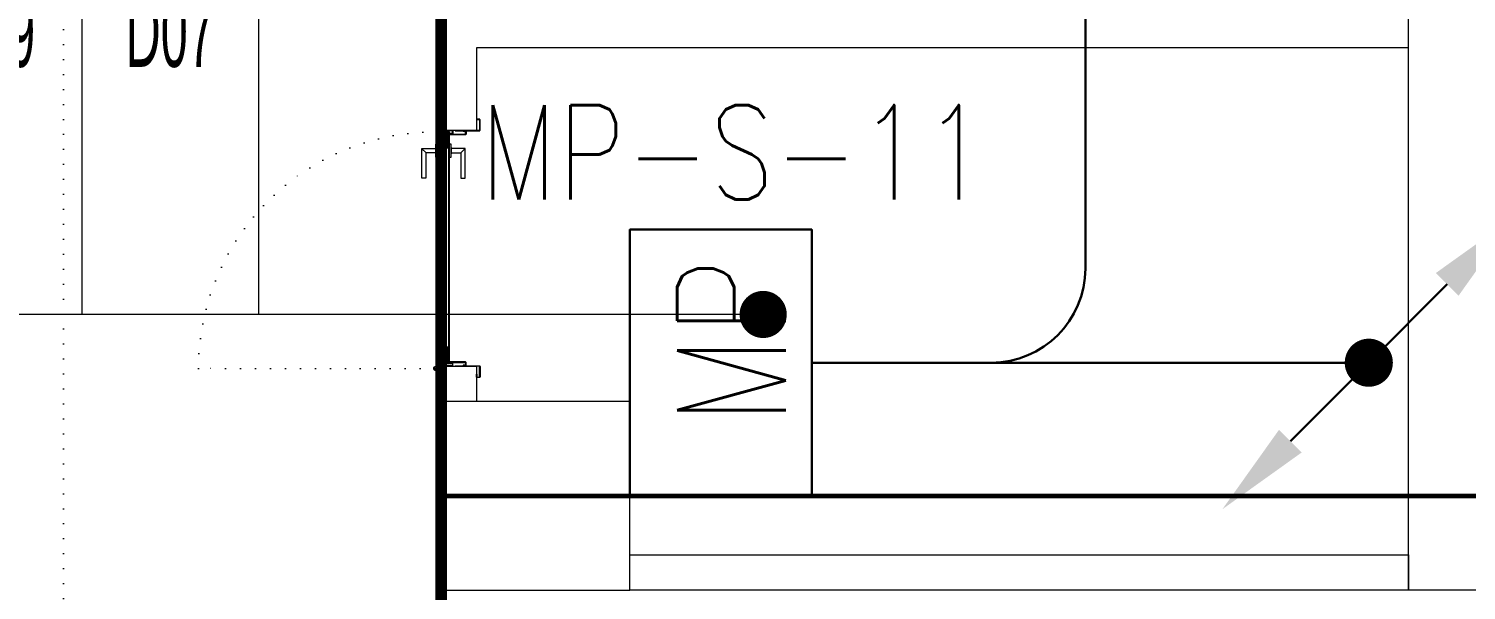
# Model space of a CAD drawing. Header units: metres. Extents: x -19121 to 152404, y -12107 to 46241.
# Drawn here: x 61885 to 62495, y 2400 to 2638 of the extents above; entities that cross this region are included whole.
import ezdxf
from ezdxf.enums import TextEntityAlignment as Align

# ---------------------------------------------------------------- set-up
doc = ezdxf.new("R2010")
doc.units = ezdxf.units.M
doc.header["$LTSCALE"] = 50
doc.header["$MEASUREMENT"] = 0
doc.linetypes.add('DOT2', pattern=[0.125, 0, -0.125])
doc.linetypes.add('HIDDEN', pattern=[0.375, 0.25, -0.125])
doc.layers.get('0').update_dxf_attribs({"color": 9, "lineweight": 9})
for name, color, linetype, lineweight in [('00', 9, 'Continuous', 9), ('01', 9, 'Continuous', 9), ('06B', 9, 'Continuous', 9), ('06D', 9, 'Continuous', 9), ('10', 9, 'Continuous', 9), ('20', 9, 'DOT2', 9), ('21_mahal200', 9, 'Continuous', 9), ('E-KABLO', 7, 'Continuous', 30), ('E-MODÜL HATTI', 6, 'Continuous', 30), ('E-OK', 3, 'Continuous', 30), ('E-YAZI', 7, 'Continuous', 30)]:
    doc.layers.add(name, color=color, linetype=linetype, lineweight=lineweight)
doc.styles.add('Arial', font='arial.ttf', dxfattribs={"height": 2.5})
doc.styles.add('E-YAZI', font='txttw.shx', dxfattribs={"height": 200})
doc.styles.add('MuuM_TEXT-STANDART', font='ARIALN.TTF')
doc.dimstyles.new('MuuM_DIM200', dxfattribs={"dimscale": 20, "dimtxt": 2, "dimasz": 1, "dimexe": 1, "dimexo": 1, "dimgap": 1, "dimtad": 1, "dimdec": 1, "dimrnd": 0.5, "dimdsep": 46, "dimtxsty": 'MuuM_TEXT-STANDART', "dimblk": 'ARCHTICK', "dimcen": 0, "dimdle": 0.15, "dimclrd": 256, "dimclre": 256, "dimclrt": 256, "dimadec": 0, "dimazin": 0, "dimtfac": 5, "dimtdec": 1, "dimtix": 1, "dimtmove": 2, "dimatfit": 3, "dimldrblk": 'DOT', "dimfxl": 3, "dimfxlon": 1, "dimtolj": 1, "dimlwd": -1, "dimlwe": -1, "dimarcsym": 0})

# ---------------------------------------------------------------- blocks, each defined once
blk = doc.blocks.new('E-MODUL PANOLARI')
at = {"layer": 'E-KABLO', "color": 1}
blk.add_lwpolyline([(-49.03, 66.92), (49.03, 66.92), (49.03, 0), (-49.03, 0)], close=True, dxfattribs=at)
at = {"layer": 'E-KABLO', "color": 1, "style": 'E-YAZI', "width": 0.8}
blk.add_text('MP', height=40, dxfattribs=at).set_placement((-22.97, 9.54))
blk = doc.blocks.new('*U238')
at = {"layer": 'E-OK', "color": 3, "linetype": 'Continuous'}
blk.add_line((-97.8, -97.7), (0, 0), dxfattribs=at)
at = {"layer": 'E-OK', "color": 4, "linetype": 'Continuous', "const_width": 30}
blk.add_lwpolyline([(-15, 0, 1), (15, 0, 1)], format="xyb", close=True, dxfattribs=at)
at = {"layer": 'E-OK', "color": 3, "linetype": 'Continuous'}
blk.add_solid([(-83.6, -111.9), (-111.9, -83.6), (-182.7, -182.5)], dxfattribs=at)
blk = doc.blocks.new('p-kolon_80x80')
blk.add_lwpolyline([(-40, -40), (40, -40), (40, 40), (-40, 40)], close=True)
blk = doc.blocks.new('1.bod.mimari.elk')
at = {"layer": '01'}
blk.add_lwpolyline([(6510, -5630), (6510, -5630), (6510, -5630), (6510, -6180), (6780, -6180), (6780, -5630), (6780, -5630), (6780, -5630), (6820, -5630), (6820, -6230), (6470, -6230), (6470, -5630), (6510, -5630)], dxfattribs=at)
blk.add_blockref('p-kolon_80x80', (6100, -6190), dxfattribs=at)
blk = doc.blocks.new('p-işyeri')
at = {"color": 0, "const_width": 2}
blk.add_lwpolyline([(200, 0), (200, 700), (-200, 700), (-200, 0)], close=True, dxfattribs=at)
blk = doc.blocks.new('gr-p-barel kilitli kapı kolu')
at = {"flags": 128}
for points in [[(-0.9, 0.8), (-0.9, 4.9), (-11.7, 4.9), (-11.7, 6.7), (0.9, 6.7), (0.9, 0.8)], [(-0.8, 5), (0.8, 6.6)]]:
    blk.add_lwpolyline(points, dxfattribs=at)
blk.add_lwpolyline([(-2.75, 0), (-2.75, 0.7), (2.75, 0.7), (2.75, 0)])
blk.add_lwpolyline([(-1.3, 0.7), (1.3, 0.7), (1.3, 0.8), (-1.3, 0.8)], close=True)
blk = doc.blocks.new('prf-scr2')
at = {"linetype": 'DOT2', "ltscale": 10}
blk.add_line((0, 0.19), (0, -1.06), dxfattribs=at)
for p, q in [((0.09, -0.24), (-0.09, -0.2)), ((-0.09, -0.24), (0.09, -0.28)), ((0.09, -0.32), (-0.09, -0.28)), ((-0.09, -0.32), (0.09, -0.36)), ((0.09, -0.4), (-0.09, -0.36)), ((-0.09, -0.4), (0.09, -0.44)), ((0.09, -0.48), (-0.09, -0.44)), ((-0.09, -0.48), (0.09, -0.52)), ((0.09, -0.56), (-0.09, -0.52)), ((-0.09, -0.56), (0.09, -0.6)), ((0.09, -0.64), (-0.09, -0.6)), ((-0.09, -0.64), (0.09, -0.68)), ((0.09, -0.72), (-0.09, -0.68)), ((-0.09, -0.72), (0.09, -0.76)), ((0.06, -0.84), (-0.08, -0.76)), ((-0.07, -0.8), (0.06, -0.84)), ((0.09, -0.17), (0, -0.15)), ((0, -0.18), (0.09, -0.2))]:
    blk.add_line(p, q)
blk.add_lwpolyline([(0.23, 0), (-0.23, 0), (-0.23, -0.01), (-0.12, -0.14), (0.12, -0.14), (0.23, -0.01), (0.23, 0)], close=True)
for points in [[(0.23, -0.01), (-0.23, -0.01)], [(-0.09, -0.14), (-0.09, -0.2), (-0.12, -0.22), (-0.12, -0.23), (-0.09, -0.24), (-0.09, -0.28), (-0.12, -0.3), (-0.12, -0.31), (-0.09, -0.32), (-0.09, -0.36), (-0.12, -0.38), (-0.12, -0.39), (-0.09, -0.4), (-0.09, -0.44), (-0.12, -0.46), (-0.12, -0.46), (-0.09, -0.48), (-0.09, -0.52), (-0.12, -0.54), (-0.12, -0.54), (-0.09, -0.56), (-0.09, -0.6), (-0.12, -0.62), (-0.12, -0.62), (-0.09, -0.64), (-0.09, -0.68), (-0.12, -0.69), (-0.12, -0.7), (-0.09, -0.72), (-0.09, -0.73), (-0.08, -0.76), (-0.1, -0.77), (-0.1, -0.78), (-0.07, -0.8), (-0.01, -0.94), (0, -0.95), (0.01, -0.94), (0.08, -0.76), (0.09, -0.76), (0.12, -0.74), (0.12, -0.73), (0.09, -0.72), (0.09, -0.68), (0.12, -0.66), (0.12, -0.66), (0.09, -0.64), (0.09, -0.6), (0.12, -0.58), (0.12, -0.58), (0.09, -0.56), (0.09, -0.52), (0.12, -0.5), (0.12, -0.5), (0.09, -0.48), (0.09, -0.44), (0.12, -0.43), (0.12, -0.42), (0.09, -0.4), (0.09, -0.36), (0.12, -0.35), (0.12, -0.34), (0.09, -0.32), (0.09, -0.28), (0.12, -0.27), (0.12, -0.26), (0.09, -0.24), (0.09, -0.2), (0.12, -0.19), (0.12, -0.18), (0.09, -0.17), (0.09, -0.14)]]:
    blk.add_lwpolyline(points)
blk = doc.blocks.new('K-SAC-01')
at = {"layer": '10'}
for points in [[(-4.6, 16.2, -0.414214), (-4.5, 16.3), (-0.1, 16.3, -0.414214), (0, 16.2), (0, 5.9), (0.2, 5.9), (0.2, 16.2, 0.414214), (-0.1, 16.5), (-4.5, 16.5, 0.414214), (-4.8, 16.2), (-4.8, 15.3, 0.414214), (-4.5, 15), (-3.4, 15), (-3.4, 15.2), (-4.5, 15.2, -0.414214), (-4.6, 15.3)], [(104.6, 16.2, 0.414214), (104.5, 16.3), (100.1, 16.3, 0.414214), (100, 16.2), (100, 5.9), (99.8, 5.9), (99.8, 16.2, -0.414214), (100.1, 16.5), (104.5, 16.5, -0.414214), (104.8, 16.2), (104.8, 15.3, -0.414214), (104.5, 15), (103.4, 15), (103.4, 15.2), (104.5, 15.2, 0.414214), (104.6, 15.3)], [(0.2, 10.3, -0.414214), (0.5, 10.6), (1.5, 10.6, -0.414214), (1.8, 10.3), (1.8, 3.9, -0.414214), (1.5, 3.6, -0.414214), (1.2, 3.9), (1.2, 4.8), (0.2, 4.8), (0.2, -1.2, -0.414214), (-0.1, -1.5), (-4.5, -1.5, -0.414214), (-4.8, -1.2), (-4.8, -0.3, -0.414214), (-4.5, 0), (-3.4, 0), (-3.4, -0.2), (-4.5, -0.2, 0.414214), (-4.6, -0.3), (-4.6, -1.2, 0.414214), (-4.5, -1.3), (-0.1, -1.3, 0.414214), (0, -1.2), (0, 5), (1.4, 5), (1.4, 3.9, 0.414214), (1.5, 3.8, 0.414214), (1.6, 3.9), (1.6, 10.3, 0.414214), (1.5, 10.4), (0.5, 10.4, 0.414214), (0.4, 10.3), (0.4, 9.4), (0.2, 9.4)], [(99.8, 10.3, 0.414214), (99.5, 10.6), (98.5, 10.6, 0.414214), (98.2, 10.3), (98.2, 3.9, 0.414214), (98.5, 3.6, 0.414214), (98.8, 3.9), (98.8, 4.8), (99.8, 4.8), (99.8, -1.2, 0.414214), (100.1, -1.5), (104.5, -1.5, 0.414214), (104.8, -1.2), (104.8, -0.3, 0.414214), (104.5, 0), (103.4, 0), (103.4, -0.2), (104.5, -0.2, -0.414214), (104.6, -0.3), (104.6, -1.2, -0.414214), (104.5, -1.3), (100.1, -1.3, -0.414214), (100, -1.2), (100, 5), (98.6, 5), (98.6, 3.9, -0.414214), (98.5, 3.8, -0.414214), (98.4, 3.9), (98.4, 10.3, -0.414214), (98.5, 10.4), (99.5, 10.4, -0.414214), (99.6, 10.3), (99.6, 9.4), (99.8, 9.4)], [(-0.38, -2.01), (1, -1.37), (1, 1.5), (1.2, 1.5), (1.2, -1.5), (-0.27, -2.18, -14.796002)]]:
    blk.add_lwpolyline(points, format="xyb", close=True, dxfattribs=at)
for points in [[(98.8, 0.15), (98.8, 2.15), (99.1, 2.15), (99.1, 3.19), (1.5, 3.19), (1.5, 2.15), (1.8, 2.15), (1.8, 0.15), (1.5, 0.15), (1.5, 1.85), (1.2, 1.85), (1.2, 3.49), (99.4, 3.49), (99.4, 1.85), (99.1, 1.85), (99.1, 0.15)], [(98.8, 2.15), (98.8, 0.15), (99.4, 0.15), (99.4, -1.5), (1.2, -1.5), (1.2, 0.15), (1.8, 0.15), (1.8, 2.15), (2.1, 2.15), (2.1, -0.15), (1.5, -0.15), (1.5, -1.2), (99.1, -1.2), (99.1, -0.15), (98.5, -0.15), (98.5, 2.15), (98.8, 2.15)]]:
    blk.add_lwpolyline(points, dxfattribs=at)
for points in [[(2.1, 3), (8.1, 3), (8.1, -1), (2.1, -1)], [(2.4, 2.7), (7.8, 2.7), (7.8, -0.7), (2.4, -0.7)], [(98.5, 3), (92.5, 3), (92.5, -1), (98.5, -1)], [(98.2, 2.7), (92.8, 2.7), (92.8, -0.7), (98.2, -0.7)]]:
    blk.add_lwpolyline(points, close=True, dxfattribs=at)
blk.add_circle((-0.95, -2.5), 0.55, dxfattribs=at)
at = {"layer": '20', "linetype": 'HIDDEN'}
for points in [[(-0.2, -1.3), (-0.2, 0), (-1.7, 0), (-1.7, -1.3)], [(-0.4, -1.99), (-0.4, -0.2), (-1.5, -0.2), (-1.5, -1.99)]]:
    blk.add_lwpolyline(points, dxfattribs=at)
at = {"layer": '20'}
blk.add_lwpolyline([(-0.95, -2.5), (-0.95, -102.85)], dxfattribs=at)
blk.add_arc((-0.95, -2.5), 100.35, 270, 1.51314, dxfattribs=at)
at = {"layer": '06B'}
blk.add_blockref('gr-p-barel kilitli kapı kolu', (91.4, 3.51), dxfattribs=at)
at = {"layer": '06B', "xscale": -1, "rotation": 180}
blk.add_blockref('gr-p-barel kilitli kapı kolu', (91.4, -1.51), dxfattribs=at)
at = {"layer": '10', "xscale": -1, "rotation": 90}
blk.add_blockref('prf-scr2', (1.5, 1), dxfattribs=at)
at = {"layer": '10', "rotation": 270}
blk.add_blockref('prf-scr2', (99.1, 1.22), dxfattribs=at)
blk = doc.blocks.new('_ArchTick')
at = {"color": 0, "linetype": 'ByBlock', "const_width": 0.15}
blk.add_lwpolyline([(-0.5, -0.5), (0.5, 0.5)], dxfattribs=at)
blk = doc.blocks.new('_Dot')
at = {"color": 0, "linetype": 'ByBlock', "lineweight": -2}
blk.add_line((-0.5, 0), (-1, 0), dxfattribs=at)
at = {"color": 0, "linetype": 'ByBlock', "const_width": 0.5}
blk.add_lwpolyline([(-0.25, 0, 1), (0.25, 0, 1)], format="xyb", close=True, dxfattribs=at)
blk = doc.blocks.new('0_roomno2')
blk.add_lwpolyline([(19.375, -10.5), (0, -10.5), (0, 0), (19.375, 0)], close=True)
for points in [[(0, -3), (19.375, -3)], [(8.125, -3), (8.125, -10.5)], [(11.875, -3), (11.875, -10.5)], [(15.625, -3), (15.625, -10.5)], [(0, -6.75), (8.125, -6.75)]]:
    blk.add_lwpolyline(points)
at = {"style": 'MuuM_TEXT-STANDART', "width": 0.6}
blk.add_text('H:', height=1.5, dxfattribs=at).set_placement((0.35, -8.608), align=Align.MIDDLE_LEFT)
at = {"style": 'Arial'}
blk.add_attdef('ODANO', (0, 1.17), '', height=2, dxfattribs=at)
blk.add_attdef('MEKANADI', text='', height=2, dxfattribs=at).set_placement((0.35, -3), align=Align.BOTTOM_LEFT)
at = {"style": 'MuuM_TEXT-STANDART', "width": 0.6}
for tag, p in [('YER01', (10, -4.5)), ('TAVAN01', (13.75, -4.5)), ('DUVAR01', (17.5, -4.5)), ('YER02', (10, -6.75)), ('TAVAN02', (13.75, -6.75)), ('DUVAR02', (17.5, -6.75)), ('YER03', (10, -9)), ('TAVAN03', (13.75, -9)), ('DUVAR03', (17.5, -9))]:
    blk.add_attdef(tag, text='', height=1.5, dxfattribs=at).set_placement(p, align=Align.MIDDLE_CENTER)
for tag, p in [('M2', (0.35, -4.875)), ('TEMIZTAVANYUKSEKLIGI', (1.8, -8.608))]:
    blk.add_attdef(tag, text='', height=1.5, dxfattribs=at).set_placement(p, align=Align.MIDDLE_LEFT)
blk = doc.blocks.new('1.bod.mimari1.elk')
at = {"layer": '00'}
for points in [[(6400, -6000), (6075, -6000), (6075, -6035), (6060, -6035), (6060, -5580), (6095, -5580)], [(6470, -6000), (6400, -6000)], [(6060, -6135), (6075, -6135), (6075, -6150)], [(6075, -6150), (6060, -6150), (6060, -6135)], [(6400, -6215), (6470, -6215), (6470, -6230), (6140, -6230), (6140, -6215), (6400, -6215)]]:
    blk.add_lwpolyline(points, dxfattribs=at)
at = {"layer": '06D', "linetype": 'DOT2'}
blk.add_lwpolyline([(5900, -2652.1), (5900, -7740, 0.414214), (6200, -8040)], format="xyb", dxfattribs=at)
at = {"layer": '20', "ltscale": 2, "const_width": 5}
blk.add_lwpolyline([(6820, -6550), (6060, -6550), (6060, -4550), (6820, -4550)], close=True, dxfattribs=at)
at = {"xscale": -1, "rotation": 270}
blk.add_blockref('K-SAC-01', (6060, -6135), dxfattribs=at)
at = {"layer": '06D', "color": 89, "linetype": 'HIDDEN', "true_color": 0x2e4d23, "rotation": 90}
blk.add_blockref('p-işyeri', (6760, -6390), dxfattribs=at)
at = {"layer": '21_mahal200'}
ref = blk.add_blockref('0_roomno2', (5595.16, -5903.04), dxfattribs=dict(at, xscale=20, yscale=20, zscale=20))
ref.add_attrib('ODANO', 'B1-36', (5595.16, -5894.4), dxfattribs={"layer": '0', "height": 40, "style": 'Arial'})
ref.add_attrib('MEKANADI', 'ELEK.ODASI', dxfattribs={"layer": '0', "height": 40, "style": 'Arial'}).set_placement((5602.16, -5963.04), align=Align.BOTTOM_LEFT)
ref.add_attrib('M2', '#### m2', dxfattribs={"layer": '0', "height": 30, "style": 'MuuM_TEXT-STANDART', "width": 0.6}).set_placement((5602.16, -6000.54), align=Align.MIDDLE_LEFT)
ref.add_attrib('TEMIZTAVANYUKSEKLIGI', '2.90 M', dxfattribs={"layer": '0', "height": 30, "style": 'MuuM_TEXT-STANDART', "width": 0.6}).set_placement((5631.16, -6075.2), align=Align.MIDDLE_LEFT)
ref.add_attrib('YER01', 'Y02', dxfattribs={"layer": '0', "height": 30, "style": 'MuuM_TEXT-STANDART', "width": 0.6}).set_placement((5795.16, -5993.04), align=Align.MIDDLE_CENTER)
ref.add_attrib('TAVAN01', 'T09', dxfattribs={"layer": '0', "height": 30, "style": 'MuuM_TEXT-STANDART', "width": 0.6}).set_placement((5870.16, -5993.04), align=Align.MIDDLE_CENTER)
ref.add_attrib('DUVAR01', 'D07', dxfattribs={"layer": '0', "height": 30, "style": 'MuuM_TEXT-STANDART', "width": 0.6}).set_placement((5945.16, -5993.04), align=Align.MIDDLE_CENTER)
blk.add_leader([(6196.52, -6113.04), (5982.66, -6113.04)], dimstyle='MuuM_DIM200', override={"dimasz": 1, "dimfxl": 10}, dxfattribs=at)

msp = doc.modelspace()

# ---------------------------------------------------------------- linework, layer by layer
at = {"layer": 'E-MODÜL HATTI', "ltscale": 50}
for p, q in [((62333.1, 2536.49), (62333.1, 2846.39)), ((62217.09, 2496.49), (62453.24, 2496.49))]:
    msp.add_line(p, q, dxfattribs=at)
msp.add_arc((62293.1, 2536.49), 40, 270, 0, dxfattribs=at)

# ---------------------------------------------------------------- block references
at = {"layer": '06D'}
for name in ['1.bod.mimari.elk', '1.bod.mimari1.elk']:
    msp.add_blockref(name, (56000, 8630), dxfattribs=at)
at = {"layer": 'E-KABLO', "color": 1, "xscale": 1.152, "yscale": 1.152, "zscale": 1.152, "rotation": 90}
msp.add_blockref('E-MODUL PANOLARI', (62217.09, 2496.49), dxfattribs=at)
at = {"layer": 'E-OK', "xscale": -0.34, "yscale": 0.34, "zscale": 0.34}
for rotation in [90, 270]:
    msp.add_blockref('*U238', (62453.24, 2496.49), dxfattribs=dict(at, rotation=rotation))

# ---------------------------------------------------------------- texts
at = {"layer": 'E-YAZI', "color": 3, "style": 'E-YAZI', "width": 0.8}
msp.add_text('MP-S-11', height=40, dxfattribs=at).set_placement((62076.46, 2565.75))

doc.saveas('drawing.dxf')
